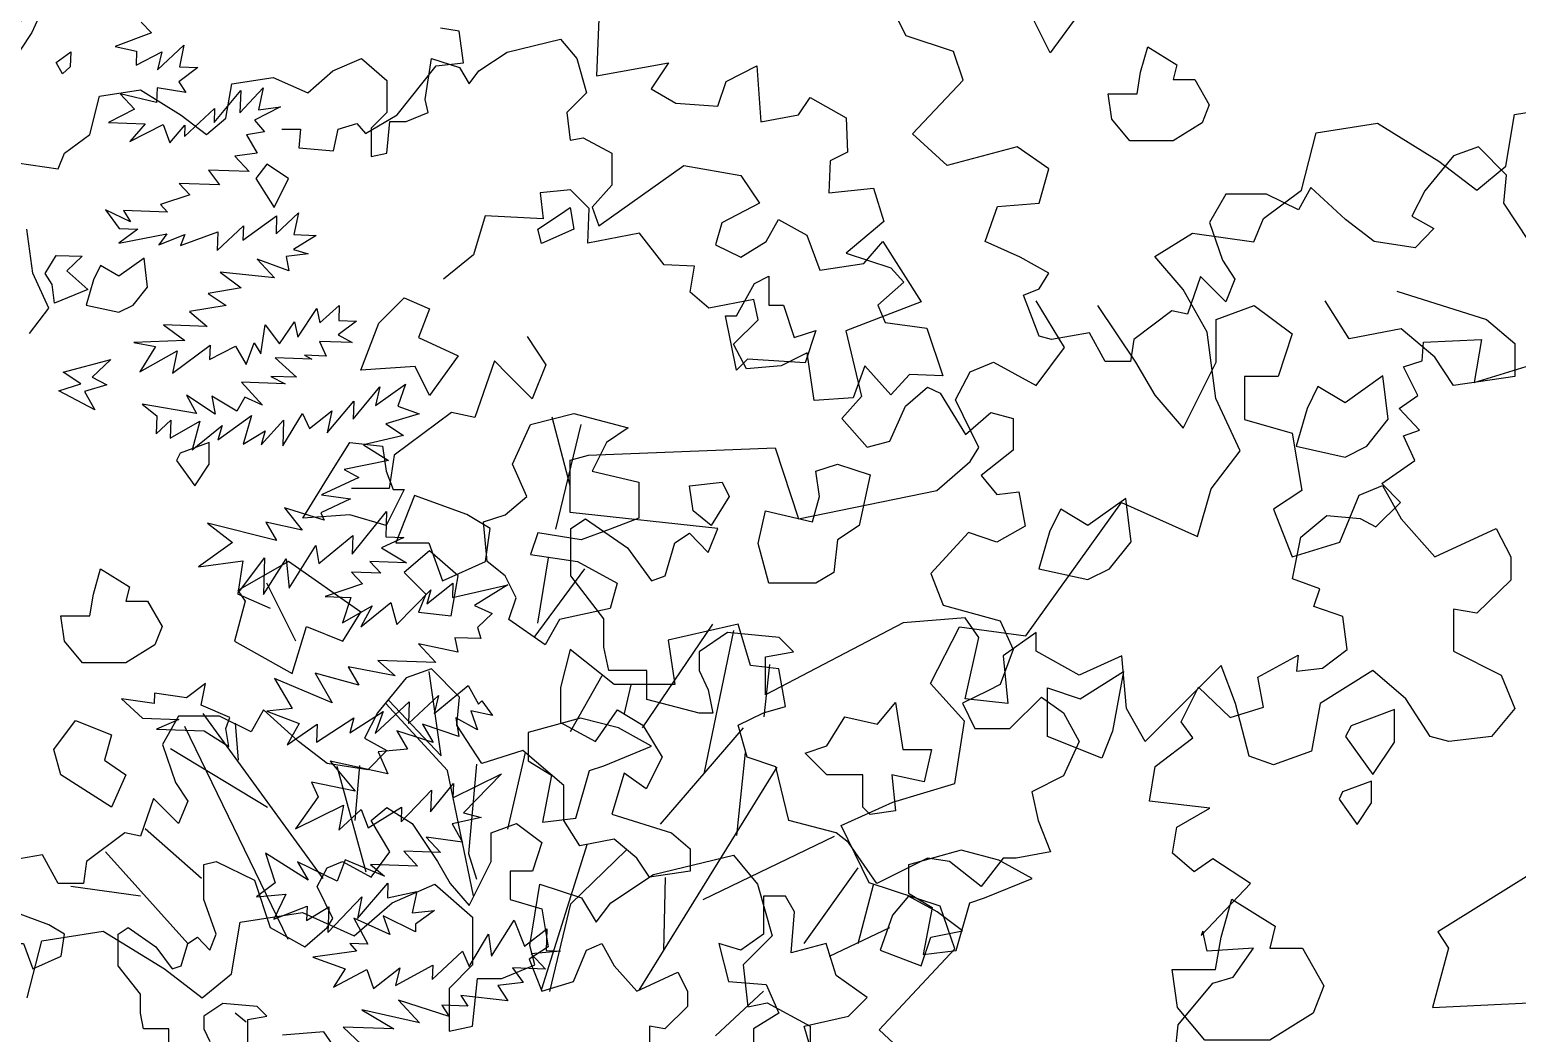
# Model space of a CAD drawing. Header units: inches. Extents: x 11.9 to 85.3, y 5.2 to 37.4.
# Drawn here: x 14.9422 to 15.4301, y 23.5712 to 23.9004 of the extents above; entities that cross this region are included whole.
import ezdxf

# ---------------------------------------------------------------- set-up
doc = ezdxf.new("R2010")
doc.units = ezdxf.units.IN
doc.header["$MEASUREMENT"] = 0
doc.layers.add('CAY', color=94, linetype='Continuous')
doc.layers.add('CAY-3', color=61, linetype='Continuous')

# ---------------------------------------------------------------- blocks, each defined once
blk = doc.blocks.new('A$C76451831')
at = {"layer": 'CAY'}
for p, q in [((3764, 1772.8), (3822.4, 1787)), ((3822.4, 1787), (3840.1, 1765.7)), ((3732.8, 1752.2), (3764, 1772.8)), ((3573, 1752.2), (3604.2, 1765.7)), ((3604.2, 1765.7), (3631.9, 1741.6)), ((3673.8, 1720.9), (3680.9, 1765.7)), ((3680.9, 1765.7), (3711.5, 1755.7)), ((3840.1, 1765.7), (3850.7, 1728)), ((3545.3, 1728), (3573, 1752.2)), ((3711.5, 1755.7), (3722.2, 1738)), ((3722.2, 1738), (3732.8, 1752.2)), ((3462.1, 1738), (3507.5, 1745.1)), ((3507.5, 1745.1), (3545.3, 1728)), ((3631.9, 1741.6), (3631.9, 1706.7)), ((3317.1, 1724.4), (3361.9, 1731.5)), ((3361.9, 1731.5), (3406.7, 1703.8)), ((3455.6, 1700.3), (3462.1, 1738)), ((3306.5, 1682.6), (3317.1, 1724.4)), ((3677.3, 1706.7), (3673.8, 1720.9)), ((3850.7, 1728), (3829.5, 1706.7)), ((3631.9, 1706.7), (3614.8, 1689.6)), ((3653.2, 1696.7), (3677.3, 1706.7)), ((3829.5, 1706.7), (3833, 1676.1)), ((3406.7, 1703.8), (3434.4, 1682.6)), ((3434.4, 1682.6), (3455.6, 1700.3)), ((3631.9, 1661.9), (3635.5, 1696.7)), ((3635.5, 1696.7), (3653.2, 1696.7)), ((3614.8, 1689.6), (3614.8, 1658.4)), ((3833, 1676.1), (3847.2, 1679)), ((3847.2, 1679), (3878.4, 1661.9)), ((3614.8, 1658.4), (3631.9, 1661.9)), ((3878.4, 1661.9), (3878.4, 1627.1)), ((2228.3, 971.5), (2215.1, 1021.6)), ((2217.8, 939.8), (2236.3, 1016.3)), ((2204.6, 871.1), (2212.5, 918.7)), ((2201.9, 860.6), (2238.9, 910.7)), ((2009.3, 881.7), (1985.5, 892.2)), ((2027.8, 857.9), (2006.6, 900.2)), ((2281, 794.5), (2332.5, 870.4)), ((2326.2, 761), (2347.8, 865.6)), ((2491.6, 827), (2512.8, 868.3)), ((2512.8, 868.3), (2561.2, 861.8)), ((5506.3, 848.5), (5479.7, 838.5)), ((5498.9, 856.4), (5506.3, 848.5)), ((2370.1, 802.5), (2374.1, 840.9)), ((5479.7, 838.5), (5495.4, 835.2)), ((5510.8, 821.5), (5530, 839.5)), ((5530, 839.5), (5526.8, 823.7)), ((2134, 774), (2125.3, 835.7)), ((2228.6, 791.9), (2251.7, 832.8)), ((2516.4, 799.3), (2491.6, 827)), ((5495.4, 835.2), (5495.1, 824.8)), ((5495.1, 824.8), (5514, 834.6)), ((5514, 834.6), (5510.8, 821.5)), ((2268, 805.1), (2272.9, 825.9)), ((5540.3, 823.2), (5526.4, 812.8)), ((5526.8, 823.7), (5540.3, 823.2)), ((2047.7, 684.5), (1960.2, 805.1)), ((2138.7, 763.4), (2093.5, 812.2)), ((2095.8, 814.5), (2134, 774)), ((5510.4, 808.4), (5510, 797.5)), ((5531.5, 805), (5510.4, 808.4)), ((5526.4, 812.8), (5531.5, 805)), ((5552.1, 782.9), (5571.5, 806.3)), ((5570.9, 790), (5587.9, 808.4)), ((5571.5, 806.3), (5570.9, 790)), ((5587.9, 808.4), (5584.6, 792.2)), ((2022.3, 639.8), (1946.8, 795.6)), ((1985.8, 770.9), (1983.8, 797.9)), ((2294.3, 724.1), (2354.9, 794.5)), ((2509.3, 753.8), (2516.4, 799.3)), ((5510, 797.5), (5483.5, 803.9)), ((5483.5, 803.9), (5494, 792.7)), ((5600.5, 794.4), (5581.6, 784.6)), ((5584.6, 792.2), (5600.5, 794.4)), ((5494, 792.7), (5475, 782.9)), ((5475, 782.9), (5501.7, 782)), ((5530.4, 772.8), (5552.4, 793.3)), ((5552.4, 793.3), (5552.1, 782.9)), ((5581.6, 784.6), (5589, 776.2)), ((2007, 736.3), (1936.2, 779.1)), ((2182.7, 720.5), (2195.7, 776.4)), ((2350.1, 715.8), (2356.4, 776.4)), ((5501.7, 782), (5490.4, 769.2)), ((5490.4, 769.2), (5514.9, 781.5)), ((5514.9, 781.5), (5519.8, 768.2)), ((5519.8, 768.2), (5530.7, 781)), ((5530.7, 781), (5530.4, 772.8)), ((5589, 776.2), (5575.8, 773.9)), ((5575.8, 773.9), (5583.5, 760.5)), ((2079.1, 689), (2057.9, 766.3)), ((2071.1, 726.8), (2074.5, 766.9)), ((2157.5, 671.8), (2138.7, 763.4)), ((2159.9, 768.1), (2154, 702.8)), ((2278.7, 602.9), (2379.6, 765.8)), ((2463.9, 740.3), (2509.3, 753.8)), ((5583.5, 760.5), (5567.1, 758.4)), ((5567.1, 758.4), (5577.6, 747.1)), ((2426.2, 723.2), (2463.9, 740.3)), ((5577.6, 747.1), (5548.1, 748.2)), ((5548.1, 748.2), (5555.9, 737.5)), ((5534.4, 730.1), (5512.8, 723.1)), ((5526.5, 738.5), (5534.4, 730.1)), ((5555.9, 737.5), (5526.5, 738.5)), ((1958.8, 684.4), (1917.8, 720.8)), ((2446.8, 681.3), (2426.2, 723.2)), ((5472.8, 719.1), (5482.8, 705.6)), ((5491.1, 710.3), (5472.8, 719.1)), ((5518.1, 717.5), (5485.9, 718.6)), ((5485.9, 718.6), (5491.1, 710.3)), ((5512.8, 723.1), (5518.1, 717.5)), ((2207.6, 603.7), (2240.9, 709.9)), ((2325.4, 669), (2421.3, 715.4)), ((5554.2, 689.5), (5573.5, 707.4)), ((5573.1, 697), (5597.7, 714.7)), ((5573.5, 707.4), (5573.1, 697)), ((5597.3, 701.6), (5613.7, 716.9)), ((5597.7, 714.7), (5597.3, 701.6)), ((5613.7, 716.9), (5610.4, 701.1)), ((1948.8, 636.8), (1888.7, 704)), ((2154, 702.8), (2159.9, 684)), ((2228.7, 665.9), (2269.2, 705.2)), ((5496.3, 705.1), (5482.4, 694.7)), ((5482.4, 694.7), (5517.5, 701.6)), ((5482.8, 705.6), (5496.3, 705.1)), ((5517.5, 701.6), (5511.8, 693.7)), ((5511.8, 693.7), (5530.6, 701.2)), ((5527.6, 693.1), (5554.7, 703.1)), ((5530.6, 701.2), (5527.6, 693.1)), ((5554.7, 703.1), (5554.2, 689.5)), ((5626.7, 700.5), (5610, 690.2)), ((5610.4, 701.1), (5626.7, 700.5)), ((2296.7, 631.7), (2297.9, 685.1)), ((2399.3, 636.8), (2438.6, 692.2)), ((5620.8, 687.1), (5604.8, 685)), ((5604.8, 685), (5606.7, 674.5)), ((5610, 690.2), (5620.8, 687.1)), ((1914.2, 671.4), (1863.5, 678.5)), ((2438.6, 636.8), (2450, 680.8)), ((2498.7, 664.2), (2446.8, 681.3)), ((5606.7, 674.5), (5583.5, 683)), ((5583.5, 683), (5596.1, 669.4)), ((2213.4, 601.8), (2228.7, 665.9)), ((2509.3, 632.9), (2498.7, 664.2)), ((5596.1, 669.4), (5556.4, 673.5)), ((5556.4, 673.5), (5571.9, 662.1)), ((5571.9, 662.1), (5547.7, 658)), ((5547.7, 658), (5561, 649.3)), ((2417.8, 627.7), (2461.8, 648.6)), ((5561, 649.3), (5534.1, 644.8)), ((5534.1, 644.8), (5546.9, 634)), ((5613.2, 626.2), (5627.1, 647)), ((5627.1, 647), (5629.4, 636.5)), ((5629.4, 636.5), (5643.5, 649.2)), ((5643.5, 649.2), (5643.1, 638.3)), ((5515.2, 635.1), (5530.7, 623.7)), ((5546.9, 634), (5515.2, 635.1)), ((5586.1, 614), (5589.5, 635.2)), ((5589.5, 635.2), (5599.9, 621.2)), ((5599.9, 621.2), (5610.9, 637.2)), ((5610.9, 637.2), (5613.2, 626.2)), ((5656.2, 637.9), (5642.7, 627.9)), ((5643.1, 638.3), (5656.2, 637.9)), ((5530.7, 623.7), (5493.4, 622.2)), ((5493.4, 622.2), (5509.2, 619.4)), ((5521.7, 599.9), (5549.1, 620.3)), ((5549.1, 620.3), (5548.8, 609.9)), ((5548.8, 609.9), (5567.7, 619.6)), ((5567.7, 619.6), (5575.4, 606.2)), ((5575.4, 606.2), (5581.3, 621.9)), ((5581.3, 621.9), (5586.1, 614)), ((5629, 622.9), (5634, 612.3)), ((5652.9, 622.1), (5629, 622.9)), ((5642.7, 627.9), (5652.9, 622.1)), ((5509.2, 619.4), (5497.7, 600.8)), ((5497.7, 600.8), (5525, 616.1)), ((5525, 616.1), (5521.7, 599.9)), ((5596.8, 610.9), (5612.2, 596.8)), ((5623.5, 610), (5596.8, 610.9)), ((5618.2, 612.9), (5623.5, 610)), ((5634, 612.3), (5618.2, 612.9)), ((2334.4, 569.5), (2369.4, 602.2)), ((5603.9, 592.1), (5572.2, 593.2)), ((5572.2, 593.2), (5587.5, 576.3)), ((5612.2, 596.8), (5593.6, 597.4)), ((5593.6, 597.4), (5603.9, 592.1)), ((5653.7, 566.3), (5673.1, 589.7)), ((5669.9, 576.2), (5691.8, 591.7)), ((5673.1, 589.7), (5669.9, 576.2)), ((5691.8, 591.7), (5686.2, 575.6)), ((1991.5, 579.5), (1983.4, 586)), ((5499.6, 577.1), (5510.2, 568.6)), ((5539.2, 570.3), (5499.6, 577.1)), ((5552.8, 569.8), (5532, 583.7)), ((5532, 583.7), (5539.2, 570.3)), ((5568.7, 572), (5550.5, 583.1)), ((5550.5, 583.1), (5552.8, 569.8)), ((5574.5, 582.2), (5568.7, 572)), ((5587.5, 576.3), (5574.5, 582.2)), ((5634.8, 556.1), (5654.2, 579.4)), ((5654.2, 579.4), (5653.7, 566.3)), ((5510.2, 568.6), (5509.7, 555.5)), ((5509.7, 555.5), (5520.5, 565.5)), ((5520.5, 565.5), (5520, 552.4)), ((5554.9, 551.2), (5579.5, 568.9)), ((5579.5, 568.9), (5573.3, 547.8)), ((5586.4, 547.4), (5602.9, 565.4)), ((5602.3, 546.8), (5616.7, 570.3)), ((5602.9, 565.4), (5602.3, 546.8)), ((5616.7, 570.3), (5621.8, 559.3)), ((5621.8, 559.3), (5638.1, 572.3)), ((5638.1, 572.3), (5634.8, 556.1)), ((5701.9, 570.1), (5677.6, 562.8)), ((5686.2, 575.6), (5701.9, 570.1)), ((5520, 552.4), (5541.7, 564.8)), ((5541.7, 564.8), (5536, 543.7)), ((5536, 543.7), (5557.9, 561.5)), ((5557.9, 561.5), (5554.9, 551.2)), ((5573.3, 547.8), (5589.5, 557.7)), ((5589.5, 557.7), (5586.4, 547.4)), ((5677.6, 562.8), (5690.5, 554.2)), ((5690.5, 554.2), (5661.2, 547.5)), ((5661.2, 547.5), (5679.4, 536)), ((5679.4, 536), (5647, 529.4)), ((5683.6, 539.8), (5680.1, 515.6)), ((5657.7, 523.6), (5630.5, 510.9)), ((5647, 529.4), (5657.7, 523.6)), ((5630.5, 510.9), (5651.7, 507.9)), ((5680.1, 515.6), (5652.4, 515.6)), ((5632.6, 492.3), (5603.4, 501.4)), ((5603.4, 501.4), (5616.4, 485.1)), ((5651.7, 507.9), (5630, 497.8)), ((5597.6, 477.6), (5547.3, 490.2)), ((5547.3, 490.2), (5565.4, 476)), ((5589.9, 491), (5597.6, 477.6)), ((5616.4, 485.1), (5589.9, 491)), ((5630, 497.8), (5632.6, 492.3)), ((5653, 467.5), (5678.1, 498.8)), ((5678.1, 498.8), (5677.5, 480.3)), ((5628.7, 460.7), (5653.5, 481.1)), ((5653.5, 481.1), (5653, 467.5)), ((5690.6, 479.8), (5674.5, 472.2)), ((5677.5, 480.3), (5690.6, 479.8)), ((5565.4, 476), (5540.7, 458.3)), ((5606.8, 442.8), (5626.5, 473.9)), ((5626.5, 473.9), (5628.7, 460.7)), ((5674.5, 472.2), (5692.6, 461.1)), ((5540.7, 458.3), (5573.1, 462.6)), ((5569.5, 438.7), (5589, 464.8)), ((5573.1, 462.6), (5569.5, 438.7)), ((5589, 464.8), (5588.1, 438)), ((5588.1, 438), (5604.8, 464.2)), ((5604.8, 464.2), (5606.8, 442.8)), ((5665.9, 462.1), (5673.8, 453.6)), ((5692.6, 461.1), (5665.9, 462.1)), ((5660.4, 445.9), (5633.3, 436.5)), ((5652.5, 454.4), (5660.4, 445.9)), ((5673.8, 453.6), (5652.5, 454.4)), ((5707.5, 431.2), (5726.6, 446.4)), ((5726.6, 446.4), (5726.2, 435.9)), ((5633.3, 436.5), (5651.9, 435.8)), ((5651.9, 435.8), (5645.8, 417.4)), ((5685.6, 416.1), (5710.5, 441.5)), ((5710.5, 441.5), (5707.5, 431.2)), ((5726.2, 435.9), (5766.8, 445)), ((5766.8, 445), (5742.3, 429.9)), ((5645.8, 417.4), (5667.5, 429.8)), ((5659.3, 414.3), (5681.2, 432.1)), ((5667.5, 429.8), (5659.3, 414.3)), ((5681.2, 432.1), (5685.6, 416.1)), ((5742.3, 429.9), (5755.2, 424.1)), ((5755.2, 424.1), (5744.5, 414)), ((5744.5, 414), (5746.9, 405.8)), ((5746.9, 405.8), (5727.9, 406.4)), ((5727.9, 406.4), (5730.2, 395.9)), ((5701.4, 401.9), (5714.1, 388.3)), ((5730.2, 395.9), (5701.4, 401.9)), ((5625.9, 380.5), (5638.3, 358.8)), ((5657.8, 371.7), (5625.9, 380.5)), ((5650.1, 385.1), (5657.8, 371.7)), ((5684.3, 378.5), (5650.1, 385.1)), ((5714.1, 388.3), (5671.6, 389.8)), ((5671.6, 389.8), (5684.3, 378.5)), ((5596.3, 376.6), (5609.2, 354.8)), ((5638.3, 358.8), (5596.3, 376.6)), ((5712.8, 351.2), (5737.6, 371.6)), ((5737.6, 371.6), (5745.2, 357.8)), ((5669.7, 336.4), (5694.5, 359.5)), ((5694, 343.7), (5716, 364.2)), ((5694.5, 359.5), (5694, 343.7)), ((5716, 364.2), (5712.8, 351.2)), ((5745.2, 357.8), (5747.6, 360.4)), ((5747.6, 360.4), (5755.4, 349.7)), ((5609.2, 354.8), (5590.5, 352.7)), ((5590.5, 352.7), (5614.2, 343.7)), ((5626.9, 330.2), (5654.2, 347.8)), ((5651.2, 337), (5675.7, 352.5)), ((5654.2, 347.8), (5651.2, 337)), ((5675.7, 352.5), (5669.7, 336.4)), ((5744.6, 339.2), (5728.6, 347.9)), ((5728.6, 347.9), (5730.8, 334.2)), ((5755.4, 349.7), (5739.6, 353)), ((5739.6, 353), (5744.6, 339.2)), ((5614.2, 343.7), (5605.5, 328.2)), ((5605.5, 328.2), (5627.4, 343.3)), ((5627.4, 343.3), (5626.9, 330.2)), ((5712.1, 329.9), (5685.6, 338.5)), ((5685.6, 338.5), (5693.3, 325.1)), ((5730.8, 334.2), (5704.4, 343.3)), ((5704.4, 343.3), (5712.1, 329.9)), ((5636.8, 316.2), (5655.1, 294.3)), ((5679.1, 307), (5636.8, 316.2)), ((5693.3, 325.1), (5672, 323.1)), ((5672, 323.1), (5679.1, 307)), ((5726.5, 289.5), (5762, 306.9)), ((5762, 306.9), (5734.3, 278.4)), ((5623.2, 300.8), (5628.2, 290.2)), ((5655.1, 294.3), (5623.2, 300.8)), ((5688.7, 271.8), (5710.9, 295)), ((5710.3, 279.2), (5726.9, 299.9)), ((5710.9, 295), (5710.3, 279.2)), ((5726.9, 299.9), (5726.5, 289.5)), ((5628.2, 290.2), (5611.5, 266.8)), ((5611.5, 266.8), (5646.6, 284.1)), ((5646.6, 284.1), (5643.2, 265.7)), ((5664.6, 267.6), (5689.1, 282.7)), ((5689.1, 282.7), (5688.7, 271.8)), ((5643.2, 265.7), (5659.6, 281)), ((5659.6, 281), (5664.6, 267.6)), ((5747.3, 275.2), (5725.9, 270.5)), ((5734.3, 278.4), (5747.3, 275.2)), ((5725.9, 270.5), (5733.6, 257.1)), ((5717.4, 249.5), (5690.7, 250.4)), ((5690.7, 250.4), (5700.8, 239.6)), ((5733.6, 257.1), (5706.9, 260.7)), ((5706.9, 260.7), (5717.4, 249.5)), ((5620.7, 229.3), (5589.6, 249)), ((5589.6, 249), (5596.6, 227.4)), ((5641.9, 228.5), (5613, 242.7)), ((5613, 242.7), (5620.7, 229.3)), ((5647.9, 244.2), (5641.9, 228.5)), ((5676.5, 232.3), (5647.9, 244.2)), ((5700.8, 239.6), (5666.4, 240.8)), ((5666.4, 240.8), (5676.5, 232.3)), ((5596.6, 227.4), (5583.1, 217)), ((5583.1, 217), (5604.4, 219)), ((5604.4, 219), (5595.6, 200.7)), ((5656.8, 201.3), (5679, 227.2)), ((5679, 227.2), (5678.7, 216.4)), ((5678.7, 216.4), (5700.1, 221.1)), ((5700.1, 221.1), (5696.9, 205.3)), ((5595.6, 200.7), (5620, 210.3)), ((5620, 210.3), (5619.6, 199.9)), ((5619.6, 199.9), (5635.8, 209.7)), ((5635.2, 191.1), (5660.1, 217)), ((5635.8, 209.7), (5635.2, 191.1)), ((5660.1, 217), (5656.8, 201.3)), ((5696.9, 205.3), (5713.2, 207)), ((5713.2, 207), (5699.3, 197.1)), ((5654.1, 201.4), (5664.3, 182.4)), ((5680.4, 189.6), (5654.1, 201.4)), ((5699.1, 191.6), (5675.5, 203.3)), ((5675.5, 203.3), (5680.4, 189.6)), ((5699.3, 197.1), (5699.1, 191.6)), ((5754.7, 173.8), (5771.4, 200)), ((5771.4, 200), (5778.9, 181.1)), ((5738.5, 166.2), (5752.5, 189.8)), ((5752.5, 189.8), (5754.7, 173.8)), ((5778.9, 181.1), (5795.2, 193.7)), ((5795.2, 193.7), (5794.7, 177.9)), ((5656, 177.3), (5624.1, 172.9)), ((5651.2, 182.9), (5656, 177.3)), ((5664.3, 182.4), (5651.2, 182.9)), ((5711.5, 156.8), (5733.5, 177.3)), ((5733.5, 177.3), (5738.5, 166.2)), ((5805.1, 177.5), (5783.7, 175.5)), ((5783.7, 175.5), (5794.2, 164.3)), ((5794.7, 177.9), (5805.1, 177.5)), ((5624.1, 172.9), (5647.8, 164.4)), ((5647.8, 164.4), (5639.2, 151.1)), ((5639.2, 151.1), (5663.7, 163.9)), ((5663.7, 163.9), (5668.6, 150.1)), ((5668.6, 150.1), (5687.7, 165.3)), ((5684.6, 152.2), (5711.8, 167.2)), ((5687.7, 165.3), (5684.6, 152.2)), ((5711.8, 167.2), (5711.5, 156.8)), ((5794.2, 164.3), (5770.2, 165.1)), ((5770.2, 165.1), (5778, 154.4)), ((5778, 154.4), (5759.3, 152.4)), ((5759.3, 152.4), (5766.7, 141.2)), ((5723.7, 129.6), (5686.9, 141.7)), ((5686.9, 141.7), (5702.2, 124.9)), ((5766.7, 141.2), (5732.4, 145.1)), ((5732.4, 145.1), (5737.5, 137.3)), ((5702.2, 124.9), (5659.9, 134.5)), ((5659.9, 134.5), (5683.5, 120.6)), ((5737.5, 137.3), (5718.5, 137.9)), ((5718.5, 137.9), (5723.7, 129.6)), ((5646.4, 121.9), (5664.3, 104.9)), ((5683.5, 120.6), (5646.4, 121.9))]:
    blk.add_line(p, q, dxfattribs=at)
for points in [[(4145.3, 1641.9), (4147.4, 1663), (4172.8, 1693.5), (4187.5, 1697.8), (4202.3, 1718.9), (4168.5, 1716.7), (4165.4, 1731.5), (4164.3, 1728.3), (4200.2, 1766.3), (4172.8, 1784.2), (4159, 1774.7), (4143.2, 1788.5), (4146.4, 1807.4), (4170.6, 1821.2), (4126.4, 1826.4), (4130.6, 1851.7), (4158, 1872.8), (4149.6, 1884.4), (4162.2, 1909.7), (4185.4, 1887.6), (4209.7, 1895), (4205.5, 1917.1), (4235, 1933), (4233.9, 1921.4), (4252.9, 1923.5), (4270.8, 1937.2), (4267.7, 1961.4), (4246.6, 1968.8), (4250.8, 1981.5), (4230.8, 1988.9), (4237.1, 2019.4), (4256.1, 2035.3), (4280.3, 2033.1), (4291.9, 2026.8), (4309.9, 2044.7), (4296.2, 2058.5), (4320.4, 2075.3), (4312, 2093.3), (4323.6, 2097.5), (4308.8, 2113.3), (4322.5, 2122.8), (4312, 2143.9), (4325.7, 2148.1), (4326.7, 2161.8), (4368.9, 2163.9), (4363.7, 2132.3), (4408, 2146)], [(1833.2, 1082.7), (1847.4, 1101.2), (1835.6, 1126.7), (1831.3, 1159)], [(1824.2, 1207.4), (1854.1, 1203), (1858.8, 1214.4), (1877.3, 1228.2), (1884.3, 1256.1), (1914.2, 1260.8), (1944.1, 1242.4), (1962.6, 1228.2), (1976.7, 1240), (1981, 1265.2), (2011.3, 1269.9), (2036.5, 1258.5), (2054.9, 1274.6), (2075.8, 1283.7), (2094.3, 1267.5), (2094.3, 1244.3), (2082.9, 1232.9), (2082.9, 1212.1), (2094.3, 1214.4), (2096.6, 1237.6), (2108.4, 1237.6), (2124.5, 1244.3), (2122.2, 1253.8), (2126.9, 1283.7), (2147.3, 1277), (2154.4, 1265.2), (2161.5, 1274.6), (2182.3, 1288.4), (2221.2, 1297.8), (2233, 1283.7), (2240.1, 1258.5), (2225.9, 1244.3), (2228.3, 1223.9), (2237.7, 1225.8), (2258.6, 1214.4), (2258.6, 1191.2), (2244.4, 1175.1), (2249.1, 1161.4), (2311.2, 1205.4), (2352.9, 1198.3), (2366.7, 1177.9), (2339.1, 1163.7), (2334.4, 1147.6), (2352.9, 1138.5), (2371.4, 1149.9), (2380.4, 1166.1), (2401.2, 1154.7), (2410.7, 1129.1), (2442.9, 1133.8), (2456.7, 1149.9), (2484.6, 1105.9), (2429.6, 1084.7), (2441, 1036.7), (2426.8, 1020.6), (2445.3, 999.7), (2461.8, 1004.1), (2473.2, 1029.6), (2489.3, 1043.4), (2498.7, 1039.1), (2517.2, 1008.8), (2535.7, 1024.9), (2551.8, 1020.6), (2551.8, 997.4), (2528.6, 978.9), (2540, 965.1), (2556.1, 967.1), (2560.8, 941.9), (2540, 930.1), (2519.2, 937.2), (2491.7, 907.3), (2500.7, 884.1), (2542.4, 872.7), (2551.8, 851.9), (2542.4, 826.3), (2533.3, 821.6), (2514.8, 812.5), (2523.9, 794.1), (2549.4, 794.1), (2572.6, 816.9), (2588.7, 805.5), (2600.1, 784.6), (2588.7, 759.5), (2565.6, 747.7), (2570.3, 726.8), (2579.3, 704), (2554.2, 699.3), (2544.7, 699.3), (2528.6, 678.5), (2505.4, 696.9), (2489.3, 699.3), (2452.3, 680.8), (2431.5, 710.7), (2422.5, 717.8), (2387.9, 726.8), (2378.5, 766.1), (2357.6, 773.2), (2350.9, 796.4), (2369.4, 805.5), (2385.5, 810.2), (2380.8, 837.7), (2360, 840.1), (2350.9, 870.4), (2299.8, 858.6), (2304.6, 826.3), (2260.5, 826.3), (2228.3, 851.9), (2221.2, 824), (2221.2, 798.4), (2246.8, 784.6), (2262.9, 807.8), (2281.4, 796.4), (2295.5, 773.2), (2283.7, 750), (2267.6, 761.4), (2258.6, 731.5), (2302.2, 717.8), (2316, 706), (2316, 689.9), (2286.1, 685.5), (2277, 699.3), (2260.5, 713.1), (2235.4, 708.3), (2223.6, 726.8), (2223.6, 752.4), (2193.7, 777.9), (2163.8, 768.5), (2145.4, 796.4), (2147.3, 816.9), (2126.9, 837.7), (2108.4, 831), (2087.6, 805.5), (2078.1, 787), (2094.3, 777.9), (2080.5, 763.8), (2050.6, 768.5), (2029.8, 784.6), (2004.2, 807.8), (1995.2, 791.7), (1972, 803.1), (1942.1, 803.1), (1930.3, 782.3), (1939.8, 754.7), (1948.8, 741), (1942.1, 724.5), (1930.3, 736.3), (1923.7, 742.9), (1914.2, 715.4), (1902.8, 717.8), (1874.9, 696.9), (1872.6, 680.8), (1854.1, 680.8), (1842.7, 701.7), (1814.8, 696.9)], [(5441.4, 818.5), (5436.7, 826.9), (5447.4, 834.6), (5447, 823.8), (5441.4, 818.5)], [(1935.1, 560.5), (1935.1, 574.6), (1916.6, 574.6), (1914.2, 586), (1914.2, 599.8), (1898.1, 620.6), (1898.1, 643.8), (1905.2, 648.6), (1925.6, 634.4), (1937.4, 618.3), (1944.1, 620.6), (1948.8, 636.8), (1955.9, 641.5), (1964.9, 632), (1969.6, 643.8), (1960.6, 669), (1960.6, 694.6), (1969.6, 696.9), (1997.6, 683.2), (2009, 648.6), (2034.5, 634.4), (2050.6, 648.6), (2054.9, 655.2), (2043.5, 678.5), (2050.6, 692.2), (2062, 696.9), (2082.9, 685.5), (2096.6, 704), (2082.9, 726.8), (2094.3, 736.3), (2112.7, 724.5), (2131.2, 696.9), (2140.6, 680.8), (2154.4, 664.7), (2170.5, 696.9), (2170.5, 717.8), (2189, 724.5), (2207.5, 710.7), (2200.8, 689.9), (2184.3, 689.9), (2184.3, 669), (2207.5, 662.3), (2212.2, 634.4), (2198.4, 625.4), (2207.5, 602.2), (2230.7, 609.2), (2240.1, 632), (2251.5, 636.8), (2260.5, 620.6), (2277, 602.2), (2306.9, 615.9), (2314, 602.2), (2314, 590.8), (2297.5, 574.6), (2286.1, 576.6), (2286.1, 556.2)], [(2054.9, 562.8), (2048.3, 572.3), (2018, 569.9)], [(1992.8, 562.8), (1992.8, 581.3), (2006.6, 583.7), (1999.5, 590.8), (1974.4, 593.1), (1960.6, 583.7), (1960.6, 574.6), (1964.9, 565.2)]]:
    blk.add_lwpolyline(points, dxfattribs=at)
for points in [[(4267.5, 1833.2), (4264.9, 1827.9), (4278.1, 1809.4), (4288.7, 1825.2), (4288.7, 1841.1)], [(2523.5, 1367), (2551.2, 1394.7), (2578.9, 1382.8), (2567, 1351.1), (2610.6, 1331.3), (2578.9, 1287.8), (2563.1, 1319.5), (2503.7, 1315.5)], [(2022.5, 1195.9), (2006.6, 1206.4), (1998.7, 1195.9), (2011.9, 1174.8)], [(2220.4, 1169.5), (2228.3, 1174.8), (2231, 1158.9), (2207.2, 1148.4), (2204.6, 1158.9)], [(1919.5, 1116.7), (1916.9, 1137.8), (1898.4, 1124.6), (1885.2, 1132.5), (1880, 1122), (1874.7, 1103.5), (1898.4, 1098.2), (1909, 1103.5)], [(2362.9, 1119.3), (2373.5, 1124.6), (2373.5, 1103.5), (2384.1, 1103.5), (2392, 1079.7), (2407.8, 1085), (2399.9, 1061.2), (2357.7, 1063.9), (2349.7, 1055.9), (2341.8, 1095.6), (2349.7, 1095.6)], [(2088.5, 1090.3), (2106.9, 1108.8), (2125.4, 1100.8), (2117.5, 1079.7), (2146.5, 1066.5), (2125.4, 1037.5), (2114.9, 1058.6), (2075.3, 1055.9)], [(2209.9, 855.3), (2183.5, 873.8), (2188.8, 889.6), (2180.8, 905.5), (2167.6, 916), (2165, 945.1), (2180.8, 950.3), (2196.7, 963.5), (2186.1, 987.3), (2199.3, 1016.3), (2231, 1024.3), (2270.6, 1013.7), (2254.7, 1003.1), (2244.2, 982), (2278.5, 974.1), (2278.5, 947.7), (2257.4, 939.8), (2236.3, 931.9), (2204.6, 937.1), (2199.3, 921.3), (2233.6, 916), (2262.7, 900.2), (2257.4, 881.7), (2220.4, 873.8)], [(1943.3, 995.2), (1940.7, 989.9), (1953.9, 971.5), (1964.4, 987.3), (1964.4, 1003.1)], [(2054.1, 982), (2067.3, 1003.1), (2091.1, 1000.5), (2093.7, 982), (2099, 968.8), (2106.9, 968.8), (2093.7, 942.4), (2067.3, 950.3), (2033, 947.7)], [(2365.6, 929.2), (2370.9, 953), (2405.2, 945.1), (2410.4, 963.5), (2407.8, 982), (2423.6, 987.3), (2447.4, 979.4), (2439.5, 942.4), (2423.6, 931.9), (2421, 908.1), (2407.8, 900.2), (2373.5, 900.2)], [(2318.1, 953), (2315.4, 971.5), (2339.2, 974.1), (2344.5, 963.5), (2331.3, 942.4)], [(2141.2, 876.4), (2146.5, 905.5), (2125.4, 923.9), (2106.9, 908.1), (2122.8, 892.2), (2117.5, 879)], [(2062.1, 857.9), (2075.3, 879), (2022.5, 916), (1985.5, 894.9), (1990.8, 887), (1982.9, 857.9), (2025.1, 834.2), (2035.7, 868.5)], [(1903.7, 887), (1919.5, 887), (1930.1, 868.5), (1924.8, 855.3), (1903.7, 842.1), (1872, 842.1), (1858.8, 857.9), (1856.2, 876.4), (1877.3, 876.4), (1880, 892.2), (1885.2, 910.7), (1906.4, 897.5)], [(5402.6, 849.4), (5411, 857.2), (5408.6, 865), (5413.8, 859.4), (5427.2, 867.1), (5418.9, 848.8), (5410.3, 835.9)], [(2577.1, 788.1), (2577.1, 823.8), (2600.8, 815.8), (2632.5, 835.6), (2624.6, 792.1), (2616.7, 772.3)], [(2415.7, 781.4), (2428.9, 802.5), (2452.7, 797.2), (2465.9, 813), (2471.2, 778.7), (2492.3, 778.7), (2487, 755), (2463.2, 760.2), (2465.9, 733.8), (2447.4, 731.2), (2442.1, 736.5), (2442.1, 760.2), (2415.7, 760.2), (2399.9, 776.1)], [(1856.2, 760.2), (1850.9, 778.7), (1866.8, 799.8), (1893.2, 789.3), (1887.9, 770.8), (1903.7, 760.2), (1893.2, 736.5)], [(5433.8, 664.7), (5428.6, 672.6), (5436.8, 685.9), (5455.8, 685.2), (5444.5, 674.7), (5459.9, 661), (5435.5, 651)], [(2392.2, 660), (2385.5, 671.4), (2369.4, 671.4), (2369.4, 643.8), (2352.9, 632), (2336.8, 636.8), (2343.9, 609.2), (2371.4, 606.9), (2380.8, 586), (2362.3, 574.6), (2362.3, 553.8), (2371.4, 544.4), (2394.6, 533), (2406.4, 551.4), (2399.3, 576.6), (2431.5, 583.7), (2445.3, 597.4), (2422.5, 613.6), (2415.4, 636.8), (2389.8, 630.1)], [(2475.5, 671.4), (2463.7, 657.6), (2454.7, 632), (2484.6, 620.6), (2491.7, 641.5), (2514.8, 646.2), (2496.4, 660)], [(5441.9, 600.5), (5476.7, 609.7), (5463.1, 597), (5473.8, 591.2), (5457.3, 586.3), (5465, 572.9), (5438.7, 587), (5454.8, 591.9)], [(5560.6, 340.2), (5563.6, 348.2), (5542.6, 357.1), (5545.9, 372.9), (5532, 362.5), (5508.5, 366), (5508.2, 358.3), (5484.4, 361.9), (5499.7, 347.7), (5526.4, 346.8), (5509.9, 339.7), (5544.7, 338.5), (5562.9, 327)]]:
    blk.add_lwpolyline(points, close=True, dxfattribs=at)
at = {"layer": 'CAY-3'}
for p, q in [((2918.3, 1242.8), (2963.7, 1249.9)), ((2911.8, 1205.1), (2918.3, 1242.8)), ((2762.6, 1187.4), (2773.2, 1229.3)), ((2773.2, 1229.3), (2818.1, 1236.4)), ((2818.1, 1236.4), (2862.9, 1208.6)), ((2862.9, 1208.6), (2890.6, 1187.4)), ((2890.6, 1187.4), (2911.8, 1205.1)), ((2734.9, 1166.8), (2762.6, 1187.4)), ((2727.8, 1149.6), (2734.9, 1166.8)), ((2655.3, 1139), (2683, 1156.1)), ((2683, 1156.1), (2727.8, 1149.6)), ((2676, 1114.8), (2655.3, 1139)), ((2693.6, 1083.6), (2676, 1114.8)), ((2700.1, 1035.2), (2693.6, 1083.6)), ((2717.8, 996.9), (2700.1, 1035.2)), ((2696.6, 969.1), (2717.8, 996.9)), ((2686.6, 934.3), (2696.6, 969.1)), ((2561.2, 861.8), (2631.1, 959.1)), ((2631.1, 959.1), (2686.6, 934.3)), ((6173.4, 618.5), (6152.8, 652.7)), ((6381.5, 625), (6363.8, 652.7)), ((6416.3, 659.8), (6481.8, 639.1)), ((6197.6, 649.2), (6225.3, 607.9)), ((6284.2, 639.1), (6312, 649.2)), ((6312, 649.2), (6339.7, 628.5)), ((2453.9, 573.9), (2509.3, 632.9)), ((6284.2, 607.9), (6284.2, 639.1)), ((6419.3, 632.1), (6381.5, 625)), ((6444, 611.4), (6419.3, 632.1)), ((6481.8, 639.1), (6502.4, 621.4)), ((5780.9, 626.5), (5794.5, 605.9)), ((6339.7, 628.5), (6329.6, 597.3)), ((6502.4, 621.4), (6502.4, 597.3)), ((5756.9, 608.7), (5742.6, 567.5)), ((5766.8, 598.8), (5756.9, 608.7)), ((6152.8, 590.8), (6173.4, 618.5)), ((6457.6, 590.8), (6444, 611.4)), ((5784.5, 581.1), (5766.8, 598.8)), ((5794.5, 605.9), (5784.5, 581.1)), ((6093.8, 580.2), (6104.4, 600.8)), ((6104.4, 600.8), (6121.5, 607.9)), ((6121.5, 607.9), (6152.8, 590.8)), ((6225.3, 607.9), (6239.4, 583.7)), ((6260.1, 559.5), (6284.2, 607.9)), ((6304.9, 597.3), (6304.9, 566)), ((6329.6, 597.3), (6304.9, 597.3)), ((6502.4, 597.3), (6457.6, 590.8)), ((6110.9, 545.4), (6093.8, 580.2)), ((6239.4, 583.7), (6260.1, 559.5)), ((2491.6, 539.1), (2453.9, 573.9)), ((5725.5, 571.1), (5683.6, 539.8)), ((5742.6, 567.5), (5725.5, 571.1)), ((6304.9, 566), (6339.7, 556)), ((6339.7, 556), (6346.7, 514.1)), ((5825.7, 539.8), (5961.9, 545.3)), ((5961.9, 545.3), (5979, 493.4)), ((6104.4, 535.3), (6110.9, 545.4)), ((5812.2, 536.3), (5825.7, 539.8)), ((5812.2, 497.9), (5812.2, 536.3)), ((6080.2, 514.1), (6104.4, 535.3)), ((5979, 493.4), (6080.2, 514.1)), ((6346.7, 514.1), (6326.1, 500.5)), ((6388.6, 510.6), (6405.7, 517.6)), ((6405.7, 517.6), (6419.3, 493.4)), ((6326.1, 500.5), (6339.7, 465.7)), ((6374.5, 476.3), (6388.6, 510.6)), ((5920.1, 486.4), (5812.2, 497.9)), ((5812.8, 486.4), (5823.4, 493.4)), ((5823.4, 493.4), (5854, 472.2)), ((6419.3, 493.4), (6444, 465.7)), ((5812.8, 451.6), (5812.8, 486.4)), ((5888.8, 475.7), (5899.4, 482.8)), ((5899.4, 482.8), (5913, 468.7)), ((5913, 468.7), (5920.1, 486.4)), ((6444, 465.7), (6488.8, 486.4)), ((6488.8, 486.4), (6499.5, 465.7)), ((5854, 472.2), (5871.7, 448)), ((5881.7, 451.6), (5888.8, 475.7)), ((6339.7, 465.7), (6374.5, 476.3)), ((6499.5, 465.7), (6499.5, 448.6)), ((5836.9, 420.3), (5812.8, 451.6)), ((5871.7, 448), (5881.7, 451.6)), ((6499.5, 448.6), (6474.7, 424.4)), ((6457.6, 427.4), (6457.6, 396.7)), ((6474.7, 424.4), (6457.6, 427.4)), ((5836.9, 399.6), (5836.9, 420.3)), ((6055.5, 417.4), (5954.9, 364.8)), ((6100.9, 420.9), (6055.5, 417.4)), ((6110.9, 406.7), (6100.9, 420.9)), ((5927.1, 410.3), (5906.5, 396.1)), ((5964.9, 406.7), (5927.1, 410.3)), ((5975.5, 396.1), (5964.9, 406.7)), ((6100.9, 361.9), (6110.9, 406.7)), ((6152.8, 410.3), (6128.6, 393.2)), ((6152.8, 396.7), (6152.8, 410.3)), ((5840.5, 382.5), (5836.9, 399.6)), ((5906.5, 396.1), (5906.5, 382.5)), ((5954.9, 392.6), (5975.5, 396.1)), ((5954.9, 364.8), (5954.9, 392.6)), ((6128.6, 393.2), (6132.1, 358.4)), ((6184, 379), (6152.8, 396.7)), ((6215.3, 393.2), (6184, 379)), ((6218.8, 354.8), (6215.3, 393.2)), ((6457.6, 396.7), (6492.4, 379)), ((5868.2, 382.5), (5840.5, 382.5)), ((5868.2, 361.3), (5868.2, 382.5)), ((5906.5, 382.5), (5913, 368.4)), ((6287.8, 386.1), (6263.6, 361.9)), ((6298.4, 358.4), (6287.8, 386.1)), ((6398.6, 382.6), (6360.3, 358.4)), ((6422.8, 361.9), (6398.6, 382.6)), ((6492.4, 379), (6502.4, 354.8)), ((5906.5, 351.3), (5868.2, 361.3)), ((5913, 368.4), (5916.5, 351.3)), ((6132.1, 358.4), (6100.9, 361.9)), ((6263.6, 361.9), (6232.4, 330.6)), ((6440.5, 334.2), (6422.8, 361.9)), ((5916.5, 351.3), (5906.5, 351.3)), ((6232.4, 330.6), (6218.8, 354.8)), ((6308.4, 320), (6298.4, 358.4)), ((6360.3, 358.4), (6353.8, 323.6)), ((6502.4, 354.8), (6485.3, 334.2)), ((6454.1, 330.6), (6440.5, 334.2)), ((6485.3, 334.2), (6454.1, 330.6)), ((6326.1, 313.5), (6308.4, 320)), ((6353.8, 323.6), (6326.1, 313.5))]:
    blk.add_line(p, q, dxfattribs=at)
for points in [[(6512.9, 696), (6494.4, 724), (6496.4, 744.4), (6475.9, 765.3), (6457.5, 758.6), (6436.6, 733), (6427.2, 714.5), (6443.3, 705.5), (6429.6, 691.3), (6399.7, 696), (6378.8, 712.2), (6353.3, 735.4), (6344.3, 719.2), (6321.1, 730.6), (6291.2, 730.6), (6279.4, 709.8), (6288.8, 682.3), (6297.9, 668.5), (6291.2, 652), (6279.4, 663.8), (6272.8, 670.4), (6263.3, 643), (6251.9, 645.3), (6224, 624.5), (6221.6, 608.3), (6203.1, 608.3), (6191.7, 629.2), (6163.8, 624.5), (6154.8, 626.8), (6143.4, 656.7), (6154.8, 661.4), (6161.9, 672.8), (6141, 684.6), (6115.5, 696), (6124.5, 721.6), (6154.8, 724), (6161.9, 749.1), (6138.7, 765.3), (6087.6, 751.5), (6062.4, 774.7), (6099.4, 814), (6092.3, 834.9), (6057.7, 846.3), (6043.9, 874.2)], [(5601.5, 778.1), (5615.2, 778.1), (5614.1, 764.4), (5639.4, 762.3), (5642.6, 778.1), (5656.3, 782.3), (5662.6, 774.9), (5685.8, 788.7), (5714.3, 824.5), (5734.4, 826.6), (5731.2, 849.8), (5717.5, 851.9)], [(5833.5, 864.6), (5831.4, 817.1), (5884.1, 826.6), (5871.5, 807.6), (5889.4, 797.1), (5920, 795), (5926.3, 812.9), (5948.5, 824.5), (5951.6, 783.4), (5979, 788.7), (5987.5, 801.3), (6013.8, 786.5), (6014.9, 761.2), (6002.2, 754.9), (6001.2, 731.7), (6033.9, 734.9), (6041.3, 710.6), (6013.8, 687.4), (6046.5, 676.9), (6056, 666.3), (6037, 649.4), (6042.3, 636.8), (6072.9, 632.6), (6084.5, 597.8), (6060.2, 598.8), (6046.5, 584), (6027.6, 605.1), (6019.1, 581.9), (5990.6, 579.8), (5985.4, 614.6), (5966.4, 605.1), (5941.1, 603), (5931.6, 621), (5949.5, 638.9), (5946.3, 653.7), (5913.6, 647.3), (5899.9, 658.9), (5903.1, 677.9), (5881, 679), (5863, 702.2), (5825.1, 694.8), (5826.1, 720.1), (5812.4, 733.8), (5790.2, 731.7), (5792.4, 712.7), (5750.2, 714.8), (5741.7, 686.3), (5719.6, 668.4)]]:
    blk.add_lwpolyline(points, dxfattribs=at)
for points in [[(2826, 1020.1), (2822.1, 1051.8), (2794.4, 1032), (2774.6, 1043.9), (2766.7, 1028), (2758.7, 1000.3), (2794.4, 992.4), (2810.2, 1000.3)], [(6252.8, 814.5), (6268.6, 814.5), (6279.2, 796), (6273.9, 782.8), (6252.8, 769.6), (6221.1, 769.6), (6207.9, 785.5), (6205.3, 803.9), (6226.4, 803.9), (6229, 819.8), (6234.3, 838.3), (6255.4, 825.1)], [(2798.8, 796), (2794.8, 788.1), (2814.6, 760.4), (2830.5, 784.1), (2830.5, 807.9)], [(3039.8, 632), (3059.6, 663.7), (2980.4, 719.1), (2862.1, 645.5), (2870, 633.6), (2858.2, 590.1), (2984.4, 596.3), (3000.2, 647.8)], [(2739.4, 633.6), (2763.2, 633.6), (2779, 605.9), (2771.1, 586.1), (2739.4, 566.3), (2691.9, 566.3), (2672.1, 590.1), (2668.1, 617.8), (2699.8, 617.8), (2703.8, 641.6), (2711.7, 669.3), (2743.4, 649.5)], [(1847.4, 650.5), (1821.8, 660), (1812.8, 636.8), (1828.9, 636.8), (1835.6, 618.3), (1856.4, 627.7), (1858.8, 643.8)], [(5736.7, 496.4), (5698.4, 510.5), (5684.8, 475.7), (5709, 475.7), (5719, 448), (5750.3, 462.2), (5753.8, 486.4)], [(6222, 476.6), (6218.1, 508.3), (6190.4, 488.5), (6170.6, 500.4), (6162.6, 484.6), (6154.7, 456.8), (6190.4, 448.9), (6206.2, 456.8)], [(5847.5, 340.7), (5819.8, 347.7), (5781.5, 337.1), (5781.5, 316.5), (5798.6, 305.9), (5792.1, 271.6), (5816.3, 274.6), (5826.3, 309.4), (5836.9, 312.9), (5871.7, 327.1)], [(6125.5, 244), (6097.8, 251.1), (6059.5, 240.5), (6059.5, 219.9), (6076.6, 209.2), (6070.1, 175), (6094.3, 178), (6104.3, 212.8), (6114.9, 216.3), (6149.7, 230.5)]]:
    blk.add_lwpolyline(points, close=True, dxfattribs=at)

msp = doc.modelspace()

# ---------------------------------------------------------------- block references
at = {"layer": 'CAY', "xscale": 0.0004489089019145984, "yscale": 0.0004489089019145984, "zscale": 0.0004489089019145984}
for p in [(12.51033, 23.51849), (14.11921, 23.31472), (13.45711, 22.82744)]:
    msp.add_blockref('A$C76451831', p, dxfattribs=at)

doc.saveas('drawing.dxf')
